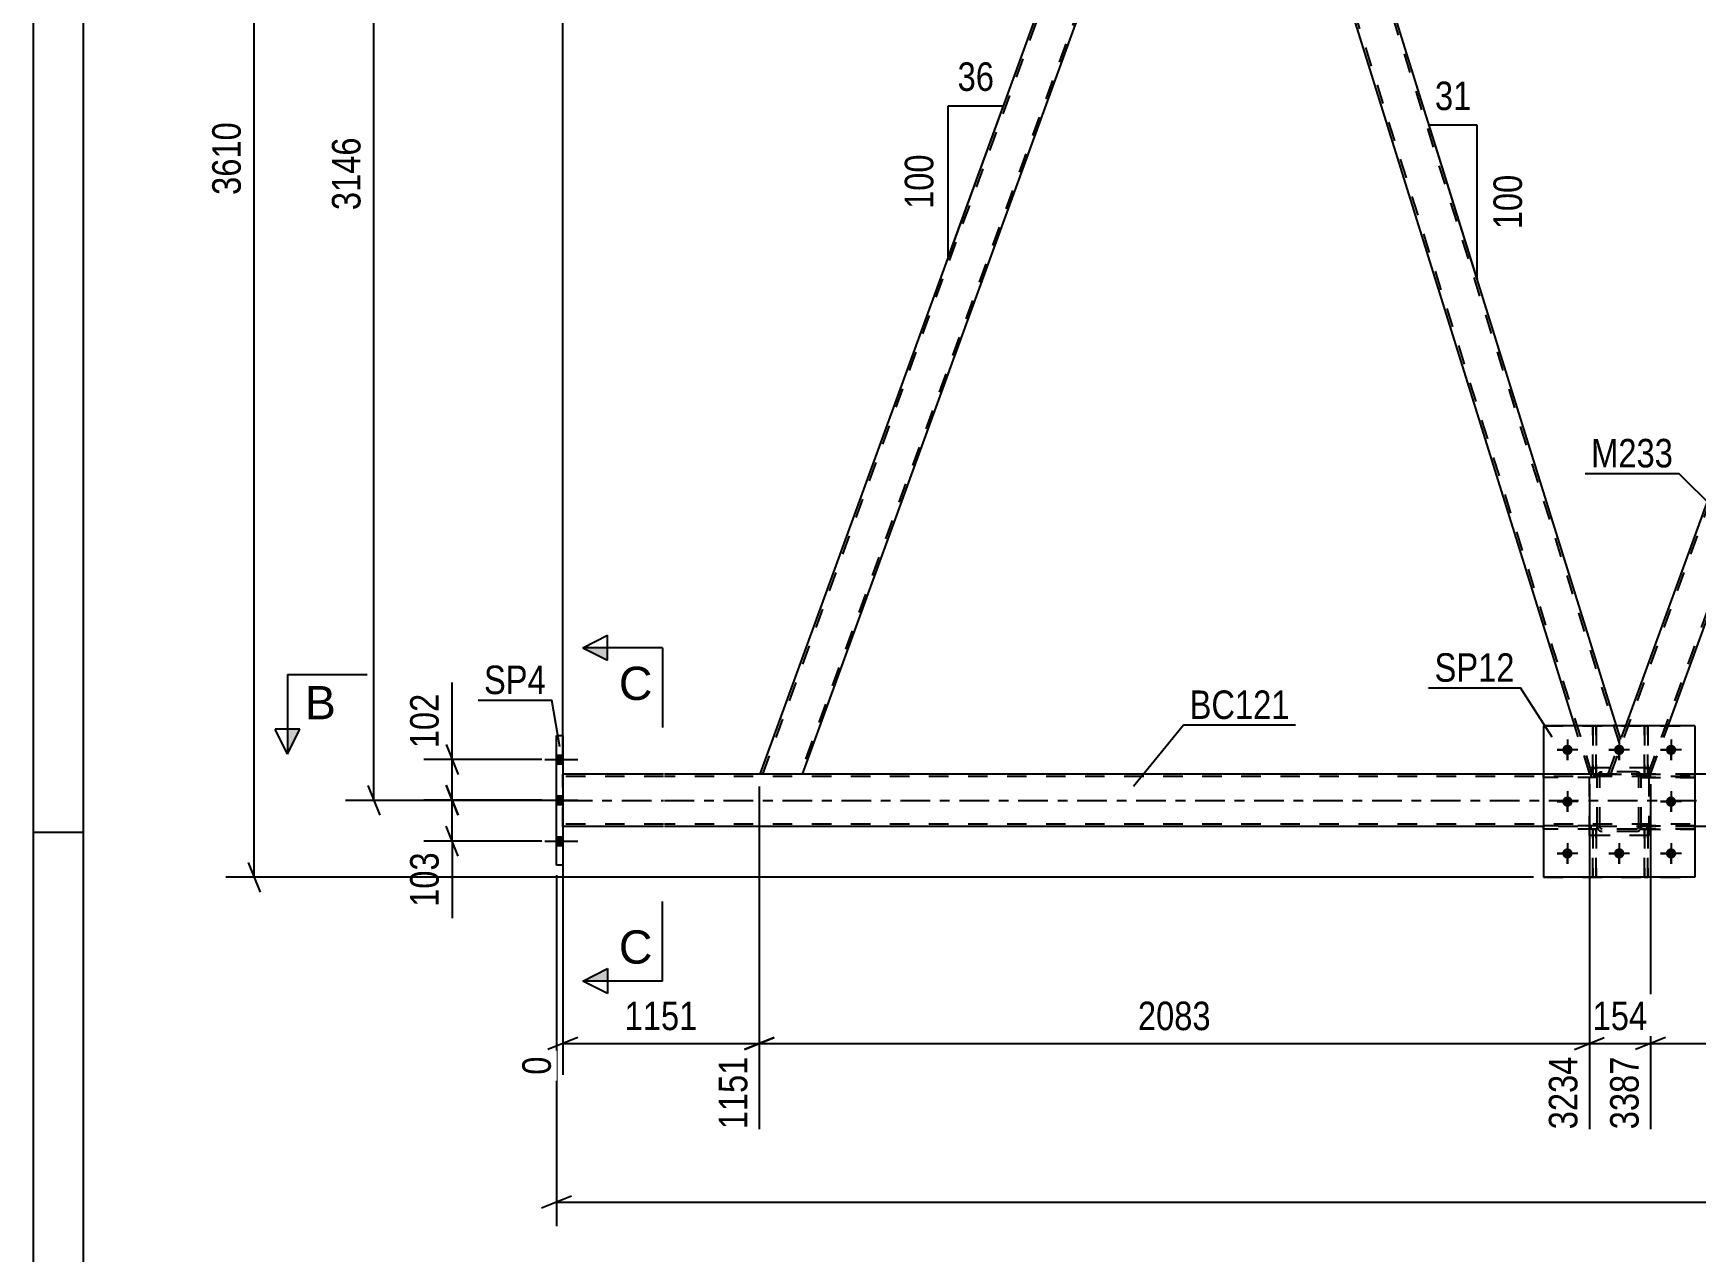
# Model space of a CAD drawing. Header units: millimetres. Extents: x 0 to 841, y 0 to 594.
# Drawn here: x 0 to 166.9, y 255.9 to 378.3 of the extents above; entities that cross this region are included whole.
import ezdxf

# ---------------------------------------------------------------- set-up
doc = ezdxf.new("R2010")
doc.units = ezdxf.units.MM
doc.linetypes.add('DXK_LINE_DOT2', pattern=[3.9198, 1.9599, -1.9599])
doc.linetypes.add('DXK_LINE_DOT3', pattern=[5.9187, 2.979, -0.9799, 0.9799, -0.9799])
doc.styles.add('Arial', font='ARIAL.TTF', dxfattribs={"height": 0.2})
doc.styles.add('Arial Narrow', font='ARIALN.TTF', dxfattribs={"height": 0.2})

# ---------------------------------------------------------------- blocks, each defined once
blk = doc.blocks.new('Unknown-275726623-1137')
at = {"color": 5, "linetype": 'Continuous'}
for p, q in [((0, 594), (0, 0)), ((5, 589), (5, 5)), ((5, 298), (0, 298))]:
    blk.add_line(p, q, dxfattribs=at)
blk = doc.blocks.new('Part-275726623-4930 - 4642')
at = {"color": 7, "linetype": 'DXK_LINE_DOT2'}
for p, q in [((157.02, 298.66), (151.62, 298.66)), ((151.62, 298.34), (151.62, 298.66)), ((157.02, 298.34), (151.62, 298.34)), ((156.42, 298.34), (156.42, 298.66)), ((157.02, 298.66), (157.02, 298.34))]:
    blk.add_line(p, q, dxfattribs=at)
blk = doc.blocks.new('Part-275726623-4710 - 4642')
at = {"color": 2, "linetype": 'Continuous'}
for p, q in [((121.21, 424.69), (119.81, 420.84)), ((158.95, 308.7), (122.8, 424.69)), ((154.76, 308.7), (119.81, 420.84))]:
    blk.add_line(p, q, dxfattribs=at)
at = {"color": 7, "linetype": 'DXK_LINE_DOT2'}
for p, q in [((121.35, 425.09), (121.21, 424.69)), ((122.67, 425.09), (121.35, 425.09)), ((159.24, 306.97), (122.42, 425.09)), ((122.8, 424.69), (122.67, 425.09)), ((156.52, 303.87), (119.94, 421.22)), ((156.27, 303.87), (154.76, 308.7)), ((158.11, 303.87), (159.37, 307.35)), ((159.37, 307.35), (158.95, 308.7)), ((156.27, 303.87), (158.11, 303.87))]:
    blk.add_line(p, q, dxfattribs=at)
blk = doc.blocks.new('Part-275726623-4715 - 4642')
at = {"color": 2, "linetype": 'Continuous'}
for p, q in [((72.98, 303.87), (116.95, 424.69)), ((77.23, 303.87), (119.81, 420.84))]:
    blk.add_line(p, q, dxfattribs=at)
at = {"color": 7, "linetype": 'DXK_LINE_DOT2'}
for p, q in [((73.23, 303.87), (117.35, 425.09)), ((121.1, 425.09), (76.98, 303.87)), ((117.1, 425.09), (116.95, 424.69)), ((121.35, 425.09), (117.1, 425.09)), ((119.81, 420.84), (121.35, 425.09)), ((77.23, 303.87), (72.98, 303.87))]:
    blk.add_line(p, q, dxfattribs=at)
blk = doc.blocks.new('Part-275726623-4720 - 4642')
at = {"color": 7, "linetype": 'DXK_LINE_DOT2'}
for p, q in [((158.37, 303.87), (202.49, 425.09)), ((162.11, 303.87), (206.23, 425.09)), ((202.08, 424.69), (202.23, 425.09)), ((206.49, 425.09), (202.23, 425.09)), ((204.94, 420.84), (206.49, 425.09)), ((158.11, 303.87), (159.87, 308.7)), ((162.37, 303.87), (164.12, 308.7)), ((162.37, 303.87), (158.11, 303.87))]:
    blk.add_line(p, q, dxfattribs=at)
at = {"color": 2, "linetype": 'Continuous'}
for p, q in [((159.87, 308.7), (202.08, 424.69)), ((164.12, 308.7), (204.94, 420.84))]:
    blk.add_line(p, q, dxfattribs=at)
blk = doc.blocks.new('Part-275726623-4751 - 4642')
at = {"color": 2, "linetype": 'Continuous'}
for p, q in [((52.52, 307.73), (53.16, 307.73)), ((52.52, 294.73), (52.52, 307.73)), ((53.16, 307.73), (53.16, 294.73)), ((53.16, 294.73), (52.52, 294.73))]:
    blk.add_line(p, q, dxfattribs=at)
blk = doc.blocks.new('Part-275726623-4704 - 4642')
at = {"color": 7, "linetype": 'DXK_LINE_DOT2'}
for p, q in [((162.22, 304.5), (156.22, 304.5)), ((156.22, 297.7), (156.22, 304.5)), ((162.22, 297.7), (162.22, 304.5)), ((162.22, 297.7), (156.22, 297.7))]:
    blk.add_line(p, q, dxfattribs=at)
blk = doc.blocks.new('Part-275726623-4705 - 4642')
at = {"color": 7, "linetype": 'DXK_LINE_DOT2'}
for p, q in [((157.02, 303.62), (157.05, 303.8)), ((157.05, 303.8), (157.02, 303.62)), ((157.27, 303.71), (157.33, 303.79)), ((157.31, 304.06), (157.5, 304.1)), ((157.5, 304.1), (157.31, 304.06)), ((157.33, 303.79), (157.4, 303.84)), ((157.4, 303.84), (157.5, 303.86)), ((160.94, 304.1), (157.5, 304.1)), ((157.5, 303.86), (160.94, 303.86)), ((160.94, 304.1), (161.12, 304.06)), ((161.12, 304.06), (160.94, 304.1)), ((160.94, 303.86), (161.03, 303.84)), ((161.03, 303.84), (161.11, 303.79)), ((161.11, 303.79), (161.16, 303.71)), ((161.38, 303.8), (161.42, 303.62)), ((161.42, 303.62), (161.38, 303.8)), ((157.02, 298.58), (157.02, 303.62)), ((157.26, 303.62), (157.27, 303.71)), ((157.26, 298.58), (157.26, 303.62)), ((161.16, 303.71), (161.18, 303.62)), ((161.18, 298.58), (161.18, 303.62)), ((161.42, 298.58), (161.42, 303.62)), ((157.05, 298.4), (157.02, 298.58)), ((157.02, 298.58), (157.05, 298.4)), ((157.27, 298.49), (157.26, 298.58)), ((157.33, 298.41), (157.27, 298.49)), ((157.5, 298.1), (157.31, 298.14)), ((157.31, 298.14), (157.5, 298.1)), ((157.4, 298.36), (157.33, 298.41)), ((157.5, 298.34), (157.4, 298.36)), ((160.94, 298.34), (157.5, 298.34)), ((160.94, 298.1), (157.5, 298.1)), ((161.03, 298.36), (160.94, 298.34)), ((161.12, 298.14), (160.94, 298.1)), ((160.94, 298.1), (161.12, 298.14)), ((161.11, 298.41), (161.03, 298.36)), ((161.16, 298.49), (161.11, 298.41)), ((161.18, 298.58), (161.16, 298.49)), ((161.42, 298.58), (161.38, 298.4)), ((161.38, 298.4), (161.42, 298.58))]:
    blk.add_line(p, q, dxfattribs=at)
at = {"color": 7, "linetype": 'DXK_LINE_DOT3'}
blk.add_line((159.22, 301.1), (159.22, 301.1), dxfattribs=at)
at = {"color": 7, "linetype": 'DXK_LINE_DOT2'}
for centre, start, end in [((157.5, 303.62), 112.5, 157.5), ((157.5, 303.62), 112.5, 157.5), ((160.94, 303.62), 22.5, 67.5), ((160.94, 303.62), 22.5, 67.5), ((157.5, 298.58), 202.5, 247.5), ((157.5, 298.58), 202.5, 247.5), ((160.94, 298.58), 292.5, 337.5), ((160.94, 298.58), 292.5, 337.5)]:
    blk.add_arc(centre, 0.48, start, end, dxfattribs=at)
blk = doc.blocks.new('Part-275726623-4922 - 4642')
at = {"color": 7, "linetype": 'DXK_LINE_DOT2'}
for p, q in [((156.57, 293.5), (156.57, 298.34)), ((156.57, 298.34), (156.89, 298.34)), ((156.57, 297.74), (156.89, 297.74)), ((156.89, 298.34), (156.89, 293.5)), ((156.89, 293.5), (156.57, 293.5))]:
    blk.add_line(p, q, dxfattribs=at)
blk = doc.blocks.new('Part-275726623-4926 - 4642')
at = {"color": 7, "linetype": 'DXK_LINE_DOT2'}
for p, q in [((157.02, 298.66), (151.62, 298.66)), ((151.62, 298.66), (151.62, 298.34)), ((157.02, 298.34), (151.62, 298.34)), ((156.42, 298.34), (156.42, 298.66)), ((157.02, 298.34), (157.02, 298.66))]:
    blk.add_line(p, q, dxfattribs=at)
blk = doc.blocks.new('Part-275726623-4772 - 4642')
at = {"color": 2, "linetype": 'Continuous'}
for p, q in [((63.28, 303.87), (53.16, 303.87)), ((151.62, 303.87), (63.38, 303.87)), ((321.88, 303.87), (166.82, 303.87)), ((63.28, 298.59), (53.16, 298.59)), ((151.62, 298.59), (63.38, 298.59)), ((321.88, 298.59), (166.82, 298.59))]:
    blk.add_line(p, q, dxfattribs=at)
at = {"color": 7, "linetype": 'DXK_LINE_DOT2'}
for p, q in [((53.16, 298.59), (53.16, 303.87)), ((166.82, 303.87), (151.62, 303.87)), ((63.28, 303.63), (53.16, 303.63)), ((726.89, 303.63), (63.38, 303.63)), ((63.28, 298.83), (53.16, 298.83)), ((726.89, 298.83), (63.38, 298.83)), ((166.82, 298.59), (151.62, 298.59))]:
    blk.add_line(p, q, dxfattribs=at)
at = {"color": 7, "linetype": 'DXK_LINE_DOT3'}
for p, q in [((53.16, 301.23), (63.28, 301.23)), ((63.38, 301.23), (726.89, 301.23))]:
    blk.add_line(p, q, dxfattribs=at)
blk = doc.blocks.new('Part-275726623-4918 - 4642')
at = {"color": 7, "linetype": 'DXK_LINE_DOT2'}
for p, q in [((157.02, 303.86), (151.62, 303.86)), ((151.62, 303.86), (151.62, 303.54)), ((156.42, 303.54), (156.42, 303.86)), ((157.02, 303.54), (157.02, 303.86)), ((157.02, 303.54), (151.62, 303.54))]:
    blk.add_line(p, q, dxfattribs=at)
blk = doc.blocks.new('Bolt-275726623-4820 - 4642')
at = {"linetype": 'Continuous'}
for points in [[(53.16, 304.89), (53.16, 305.77), (52.52, 305.77), (52.52, 304.89)], [(53.16, 304.89), (53.16, 305.77), (52.52, 305.77), (52.52, 304.89)], [(53.16, 304.89), (53.16, 305.77), (52.52, 305.77), (52.52, 304.89)], [(53.16, 300.81), (53.16, 301.69), (52.52, 301.69), (52.52, 300.81)], [(53.16, 300.81), (53.16, 301.69), (52.52, 301.69), (52.52, 300.81)], [(53.16, 296.69), (53.16, 297.57), (52.52, 297.57), (52.52, 296.69)], [(53.16, 296.69), (53.16, 297.57), (52.52, 297.57), (52.52, 296.69)], [(53.16, 296.69), (53.16, 297.57), (52.52, 297.57), (52.52, 296.69)]]:
    blk.add_hatch(color=1, dxfattribs=at).paths.add_polyline_path(points)
at = {"color": 1, "linetype": 'Continuous'}
for p, q in [((52.52, 305.77), (53.16, 305.77)), ((52.52, 305.77), (53.16, 305.77)), ((52.52, 305.77), (53.16, 305.77)), ((51.36, 305.33), (54.68, 305.33)), ((51.36, 305.33), (54.68, 305.33)), ((51.36, 305.33), (54.68, 305.33)), ((52.52, 304.89), (53.16, 304.89)), ((52.52, 304.89), (53.16, 304.89)), ((52.52, 304.89), (53.16, 304.89)), ((51.36, 301.25), (54.68, 301.25)), ((51.36, 301.25), (54.68, 301.25)), ((52.52, 301.69), (53.16, 301.69)), ((52.52, 301.69), (53.16, 301.69)), ((52.52, 300.81), (53.16, 300.81)), ((52.52, 300.81), (53.16, 300.81)), ((51.36, 297.13), (54.68, 297.13)), ((51.36, 297.13), (54.68, 297.13)), ((51.36, 297.13), (54.68, 297.13)), ((52.52, 297.57), (53.16, 297.57)), ((52.52, 297.57), (53.16, 297.57)), ((52.52, 297.57), (53.16, 297.57)), ((52.52, 296.69), (53.16, 296.69)), ((52.52, 296.69), (53.16, 296.69)), ((52.52, 296.69), (53.16, 296.69))]:
    blk.add_line(p, q, dxfattribs=at)
blk = doc.blocks.new('Bolt-275726623-4835 - 4642')
at = {"linetype": 'Continuous'}
for points in [[(154.54, 306.3, -1), (153.5, 306.3, -1)], [(159.74, 306.3, -1), (158.7, 306.3, -1)], [(164.94, 306.3, -1), (163.9, 306.3, -1)], [(154.54, 301.1, -1), (153.5, 301.1, -1)], [(164.94, 301.1, -1), (163.9, 301.1, -1)], [(154.54, 295.9, -1), (153.5, 295.9, -1)], [(159.74, 295.9, -1), (158.7, 295.9, -1)], [(164.94, 295.9, -1), (163.9, 295.9, -1)]]:
    blk.add_hatch(color=1, dxfattribs=at).paths.add_polyline_path(points)
at = {"color": 1, "linetype": 'Continuous'}
for p, q in [((154.02, 307.34), (154.02, 305.26)), ((159.22, 307.34), (159.22, 305.26)), ((164.42, 307.34), (164.42, 305.26)), ((155.06, 306.3), (152.98, 306.3)), ((160.26, 306.3), (158.18, 306.3)), ((165.46, 306.3), (163.38, 306.3)), ((154.02, 302.14), (154.02, 300.06)), ((164.42, 302.14), (164.42, 300.06)), ((155.06, 301.1), (152.98, 301.1)), ((165.46, 301.1), (163.38, 301.1)), ((155.06, 295.9), (152.98, 295.9)), ((154.02, 296.94), (154.02, 294.86)), ((160.26, 295.9), (158.18, 295.9)), ((159.22, 296.94), (159.22, 294.86)), ((165.46, 295.9), (163.38, 295.9)), ((164.42, 296.94), (164.42, 294.86))]:
    blk.add_line(p, q, dxfattribs=at)
blk = doc.blocks.new('Bolt-275726623-4836 - 4642')
at = {"color": 1, "linetype": 'Continuous'}
for p, q in [((154.02, 307.34), (154.02, 306.65)), ((159.22, 307.34), (159.22, 306.65)), ((164.42, 307.34), (164.42, 306.65)), ((152.98, 306.3), (153.67, 306.3)), ((154.02, 305.26), (154.02, 305.95)), ((155.06, 306.3), (154.36, 306.3)), ((158.18, 306.3), (158.87, 306.3)), ((159.22, 305.26), (159.22, 305.95)), ((160.26, 306.3), (159.56, 306.3)), ((163.38, 306.3), (164.07, 306.3)), ((164.42, 305.26), (164.42, 305.95)), ((165.46, 306.3), (164.76, 306.3)), ((154.02, 302.14), (154.02, 301.45)), ((164.42, 302.14), (164.42, 301.45)), ((152.98, 301.1), (153.67, 301.1)), ((154.02, 300.06), (154.02, 300.75)), ((155.06, 301.1), (154.36, 301.1)), ((163.38, 301.1), (164.07, 301.1)), ((164.42, 300.06), (164.42, 300.75)), ((165.46, 301.1), (164.76, 301.1)), ((152.98, 295.9), (153.67, 295.9)), ((154.02, 296.94), (154.02, 296.25)), ((154.02, 294.86), (154.02, 295.55)), ((155.06, 295.9), (154.36, 295.9)), ((158.18, 295.9), (158.87, 295.9)), ((159.22, 296.94), (159.22, 296.25)), ((159.22, 294.86), (159.22, 295.55)), ((160.26, 295.9), (159.56, 295.9)), ((163.38, 295.9), (164.07, 295.9)), ((164.42, 296.94), (164.42, 296.25)), ((164.42, 294.86), (164.42, 295.55)), ((165.46, 295.9), (164.76, 295.9))]:
    blk.add_line(p, q, dxfattribs=at)
blk = doc.blocks.new('Part-275726623-4855 - 4642')
at = {"color": 2, "linetype": 'Continuous'}
blk.add_line((156.89, 308.7), (156.57, 308.7), dxfattribs=at)
at = {"color": 7, "linetype": 'DXK_LINE_DOT2'}
for p, q in [((156.57, 308.7), (156.57, 303.86)), ((156.89, 303.86), (156.89, 308.7)), ((156.57, 304.46), (156.89, 304.46)), ((156.57, 303.86), (156.89, 303.86))]:
    blk.add_line(p, q, dxfattribs=at)
blk = doc.blocks.new('Part-275726623-4860 - 4642')
at = {"color": 7, "linetype": 'DXK_LINE_DOT2'}
for p, q in [((151.62, 308.7), (166.82, 308.7)), ((151.62, 308.7), (151.62, 293.5)), ((166.82, 308.7), (166.82, 293.5)), ((151.62, 293.5), (166.82, 293.5))]:
    blk.add_line(p, q, dxfattribs=at)
blk = doc.blocks.new('Part-275726623-4865 - 4642')
at = {"color": 2, "linetype": 'Continuous'}
for p, q in [((166.82, 308.7), (151.62, 308.7)), ((151.62, 308.7), (151.62, 293.5)), ((166.82, 308.7), (166.82, 293.5)), ((166.82, 293.5), (151.62, 293.5))]:
    blk.add_line(p, q, dxfattribs=at)
blk = doc.blocks.new('Part-275726623-4907 - 4642')
at = {"color": 7, "linetype": 'DXK_LINE_DOT2'}
for p, q in [((162.22, 304.5), (156.22, 304.5)), ((156.22, 297.7), (156.22, 304.5)), ((162.22, 297.7), (162.22, 304.5)), ((162.22, 297.7), (156.22, 297.7))]:
    blk.add_line(p, q, dxfattribs=at)
blk = doc.blocks.new('Part-275726623-4908 - 4642')
at = {"color": 7, "linetype": 'DXK_LINE_DOT2'}
for p, q in [((162.09, 298.34), (161.77, 298.34)), ((161.77, 298.34), (161.77, 293.5)), ((161.77, 297.74), (162.09, 297.74)), ((162.09, 293.5), (162.09, 298.34)), ((161.77, 293.5), (162.09, 293.5))]:
    blk.add_line(p, q, dxfattribs=at)
blk = doc.blocks.new('Part-275726623-4909 - 4642')
at = {"color": 7, "linetype": 'DXK_LINE_DOT2'}
for p, q in [((156.89, 298.34), (156.57, 298.34)), ((156.57, 298.34), (156.57, 293.5)), ((156.57, 297.74), (156.89, 297.74)), ((156.89, 293.5), (156.89, 298.34)), ((156.57, 293.5), (156.89, 293.5))]:
    blk.add_line(p, q, dxfattribs=at)
blk = doc.blocks.new('Part-275726623-4912 - 4642')
at = {"color": 7, "linetype": 'DXK_LINE_DOT2'}
for p, q in [((166.82, 303.86), (161.42, 303.86)), ((161.42, 303.86), (161.42, 303.54)), ((162.02, 303.54), (162.02, 303.86)), ((166.82, 303.54), (166.82, 303.86)), ((161.42, 303.54), (166.82, 303.54))]:
    blk.add_line(p, q, dxfattribs=at)
blk = doc.blocks.new('Part-275726623-4915 - 4642')
at = {"color": 7, "linetype": 'DXK_LINE_DOT2'}
for p, q in [((166.82, 298.66), (161.42, 298.66)), ((161.42, 298.66), (161.42, 298.34)), ((161.42, 298.34), (166.82, 298.34)), ((162.02, 298.34), (162.02, 298.66)), ((166.82, 298.34), (166.82, 298.66))]:
    blk.add_line(p, q, dxfattribs=at)
blk = doc.blocks.new('Part-275726623-4919 - 4642')
at = {"color": 7, "linetype": 'DXK_LINE_DOT2'}
for p, q in [((161.77, 303.86), (161.77, 308.7)), ((161.77, 308.7), (162.09, 308.7)), ((162.09, 308.7), (162.09, 303.86)), ((161.77, 304.46), (162.09, 304.46)), ((162.09, 303.86), (161.77, 303.86))]:
    blk.add_line(p, q, dxfattribs=at)
blk = doc.blocks.new('Part-275726623-4920 - 4642')
at = {"color": 7, "linetype": 'DXK_LINE_DOT2'}
for p, q in [((156.57, 303.86), (156.57, 308.7)), ((156.57, 308.7), (156.89, 308.7)), ((156.89, 308.7), (156.89, 303.86)), ((156.57, 304.46), (156.89, 304.46)), ((156.89, 303.86), (156.57, 303.86))]:
    blk.add_line(p, q, dxfattribs=at)
blk = doc.blocks.new('Part-275726623-4921 - 4642')
at = {"color": 7, "linetype": 'DXK_LINE_DOT2'}
for p, q in [((161.77, 293.5), (161.77, 298.34)), ((161.77, 298.34), (162.09, 298.34)), ((161.77, 297.74), (162.09, 297.74)), ((162.09, 298.34), (162.09, 293.5)), ((162.09, 293.5), (161.77, 293.5))]:
    blk.add_line(p, q, dxfattribs=at)
blk = doc.blocks.new('Part-275726623-4923 - 4642')
at = {"color": 7, "linetype": 'DXK_LINE_DOT2'}
for p, q in [((157.02, 303.62), (157.05, 303.8)), ((157.05, 303.8), (157.02, 303.62)), ((157.27, 303.71), (157.33, 303.79)), ((157.31, 304.06), (157.5, 304.1)), ((157.5, 304.1), (157.31, 304.06)), ((157.33, 303.79), (157.4, 303.84)), ((157.4, 303.84), (157.5, 303.86)), ((160.94, 304.1), (157.5, 304.1)), ((157.5, 303.86), (160.94, 303.86)), ((160.94, 304.1), (161.12, 304.06)), ((161.12, 304.06), (160.94, 304.1)), ((160.94, 303.86), (161.03, 303.84)), ((161.03, 303.84), (161.11, 303.79)), ((161.11, 303.79), (161.16, 303.71)), ((161.38, 303.8), (161.42, 303.62)), ((161.42, 303.62), (161.38, 303.8)), ((157.02, 298.58), (157.02, 303.62)), ((157.26, 303.62), (157.27, 303.71)), ((157.26, 298.58), (157.26, 303.62)), ((161.16, 303.71), (161.18, 303.62)), ((161.18, 298.58), (161.18, 303.62)), ((161.42, 298.58), (161.42, 303.62)), ((157.05, 298.4), (157.02, 298.58)), ((157.02, 298.58), (157.05, 298.4)), ((157.27, 298.49), (157.26, 298.58)), ((157.33, 298.41), (157.27, 298.49)), ((157.5, 298.1), (157.31, 298.14)), ((157.31, 298.14), (157.5, 298.1)), ((157.4, 298.36), (157.33, 298.41)), ((157.5, 298.34), (157.4, 298.36)), ((160.94, 298.34), (157.5, 298.34)), ((160.94, 298.1), (157.5, 298.1)), ((161.03, 298.36), (160.94, 298.34)), ((161.12, 298.14), (160.94, 298.1)), ((160.94, 298.1), (161.12, 298.14)), ((161.11, 298.41), (161.03, 298.36)), ((161.16, 298.49), (161.11, 298.41)), ((161.18, 298.58), (161.16, 298.49)), ((161.42, 298.58), (161.38, 298.4)), ((161.38, 298.4), (161.42, 298.58))]:
    blk.add_line(p, q, dxfattribs=at)
at = {"color": 7, "linetype": 'DXK_LINE_DOT3'}
blk.add_line((159.22, 301.1), (159.22, 301.1), dxfattribs=at)
at = {"color": 7, "linetype": 'DXK_LINE_DOT2'}
for centre, start, end in [((157.5, 303.62), 112.5, 157.5), ((157.5, 303.62), 112.5, 157.5), ((160.94, 303.62), 22.5, 67.5), ((160.94, 303.62), 22.5, 67.5), ((157.5, 298.58), 202.5, 247.5), ((157.5, 298.58), 202.5, 247.5), ((160.94, 298.58), 292.5, 337.5), ((160.94, 298.58), 292.5, 337.5)]:
    blk.add_arc(centre, 0.48, start, end, dxfattribs=at)
blk = doc.blocks.new('Part-275726623-4927 - 4642')
at = {"color": 7, "linetype": 'DXK_LINE_DOT2'}
for p, q in [((161.42, 303.54), (161.42, 303.86)), ((161.42, 303.86), (166.82, 303.86)), ((162.02, 303.54), (162.02, 303.86)), ((166.82, 303.86), (166.82, 303.54)), ((166.82, 303.54), (161.42, 303.54))]:
    blk.add_line(p, q, dxfattribs=at)
blk = doc.blocks.new('Part-275726623-4928 - 4642')
at = {"color": 7, "linetype": 'DXK_LINE_DOT2'}
for p, q in [((161.42, 298.34), (161.42, 298.66)), ((161.42, 298.66), (166.82, 298.66)), ((166.82, 298.34), (161.42, 298.34)), ((162.02, 298.34), (162.02, 298.66)), ((166.82, 298.66), (166.82, 298.34))]:
    blk.add_line(p, q, dxfattribs=at)
blk = doc.blocks.new('Part-275726623-4929 - 4642')
at = {"color": 7, "linetype": 'DXK_LINE_DOT2'}
for p, q in [((157.02, 303.86), (151.62, 303.86)), ((151.62, 303.54), (151.62, 303.86)), ((156.42, 303.54), (156.42, 303.86)), ((157.02, 303.86), (157.02, 303.54)), ((157.02, 303.54), (151.62, 303.54))]:
    blk.add_line(p, q, dxfattribs=at)
blk = doc.blocks.new('Part-275726623-4931 - 4642')
at = {"color": 2, "linetype": 'Continuous'}
blk.add_line((162.09, 308.7), (161.77, 308.7), dxfattribs=at)
at = {"color": 7, "linetype": 'DXK_LINE_DOT2'}
for p, q in [((161.77, 308.7), (161.77, 303.86)), ((162.09, 303.86), (162.09, 308.7)), ((161.77, 304.46), (162.09, 304.46)), ((161.77, 303.86), (162.09, 303.86))]:
    blk.add_line(p, q, dxfattribs=at)
blk = doc.blocks.new('StraightDimension-275726623-5878 - 4642')
at = {"color": 7, "linetype": 'Continuous'}
for p, q in [((162.37, 302.87), (162.37, 268.19)), ((241.4, 302.87), (241.4, 268.19)), ((163.87, 277.4), (160.87, 276.2)), ((239.9, 276.2), (242.9, 277.4)), ((162.37, 276.8), (241.4, 276.8))]:
    blk.add_line(p, q, dxfattribs=at)
at = {"color": 0}
blk.add_wipeout([(206.14, 277.55), (206.14, 281.75), (197.63, 281.75), (197.63, 277.55)], dxfattribs=at)
at = {"color": 0, "linetype": 'Continuous'}
blk.add_wipeout([(240.8, 276.1), (236.6, 276.1), (236.6, 267.59), (240.8, 267.59)], dxfattribs=at)
at = {"color": 3, "style": 'Arial Narrow'}
blk.add_text('1976', height=2.863, dxfattribs=at).set_placement((198.23, 278.15))
at = {"color": 3, "linetype": 'Continuous', "style": 'Arial Narrow'}
blk.add_text('5363', height=2.863, rotation=90.0002, dxfattribs=at).set_placement((240.2, 268.19))
blk = doc.blocks.new('StraightDimension-275726623-22740 - 4642')
at = {"color": 7, "linetype": 'Continuous'}
for p, q in [((41.45, 302.75), (42.65, 299.75)), ((51.05, 301.25), (39.2, 301.25)), ((42.05, 297.13), (42.05, 301.25)), ((51.05, 297.13), (39.2, 297.13)), ((42.65, 295.63), (41.45, 298.63))]:
    blk.add_line(p, q, dxfattribs=at)
at = {"color": 0}
blk.add_wipeout([(41.3, 296.61), (37.1, 296.61), (37.1, 289.93), (41.3, 289.93)], dxfattribs=at)
at = {"color": 7, "linetype": 'Continuous'}
blk.add_line((42.05, 297.13), (42.05, 289.4), dxfattribs=at)
blk.add_line((42.05, 297.13), (42.05, 289.4), dxfattribs=at)
at = {"color": 3, "style": 'Arial Narrow'}
blk.add_text('103', height=2.863, rotation=90.0002, dxfattribs=at).set_placement((40.7, 290.53))
blk = doc.blocks.new('StraightDimension-275726623-5902 - 4642')
at = {"color": 7, "linetype": 'Continuous'}
for p, q in [((156.22, 302.86), (156.22, 268.19)), ((162.37, 302.87), (162.37, 268.19)), ((154.72, 276.2), (157.72, 277.4)), ((163.87, 277.4), (160.87, 276.2)), ((156.22, 276.8), (162.37, 276.8))]:
    blk.add_line(p, q, dxfattribs=at)
at = {"color": 0}
blk.add_wipeout([(162.63, 277.55), (162.63, 281.75), (155.95, 281.75), (155.95, 277.55)], dxfattribs=at)
at = {"color": 0, "linetype": 'Continuous'}
blk.add_wipeout([(161.77, 276.1), (157.57, 276.1), (157.57, 267.59), (161.77, 267.59)], dxfattribs=at)
at = {"color": 3, "style": 'Arial Narrow'}
blk.add_text('154', height=2.863, dxfattribs=at).set_placement((156.55, 278.15))
at = {"color": 3, "linetype": 'Continuous', "style": 'Arial Narrow'}
blk.add_text('3387', height=2.863, rotation=90.0002, dxfattribs=at).set_placement((161.17, 268.19))
blk = doc.blocks.new('StraightDimension-275726623-22739 - 4642')
at = {"color": 7, "linetype": 'Continuous'}
for p, q in [((41.45, 306.83), (42.65, 303.83)), ((51.05, 305.33), (39.2, 305.33)), ((42.05, 301.25), (42.05, 305.33)), ((42.65, 299.75), (41.45, 302.75)), ((51.05, 301.25), (39.2, 301.25))]:
    blk.add_line(p, q, dxfattribs=at)
at = {"color": 0}
blk.add_wipeout([(41.3, 312.54), (37.1, 312.54), (37.1, 305.86), (41.3, 305.86)], dxfattribs=at)
at = {"color": 7, "linetype": 'Continuous'}
blk.add_line((42.05, 305.33), (42.05, 313.07), dxfattribs=at)
blk.add_line((42.05, 305.33), (42.05, 313.07), dxfattribs=at)
at = {"color": 3, "style": 'Arial Narrow'}
blk.add_text('102', height=2.863, rotation=90.0002, dxfattribs=at).set_placement((40.7, 306.46))
blk = doc.blocks.new('AngleDimension-275726623-22124 - 4642')
at = {"color": 7, "linetype": 'Continuous'}
for p, q in [((144.96, 369.06), (140.14, 369.06)), ((144.96, 353.6), (140.14, 369.06)), ((144.96, 353.6), (144.96, 369.06)), ((144.88, 353.84), (144.96, 353.6))]:
    blk.add_line(p, q, dxfattribs=at)
at = {"color": 0}
for points in [[(144.97, 369.96), (144.97, 374.16), (140.12, 374.16), (140.12, 369.96)], [(150.06, 364.67), (145.86, 364.67), (145.86, 357.99), (150.06, 357.99)]]:
    blk.add_wipeout(points, dxfattribs=at)
at = {"color": 3, "style": 'Arial Narrow'}
blk.add_text('31', height=2.863, dxfattribs=at).set_placement((140.72, 370.56))
blk.add_text('100', height=2.863, rotation=90.0002, dxfattribs=at).set_placement((149.46, 358.59))
blk = doc.blocks.new('StraightDimension-275726623-4937 - 4642')
at = {"color": 7, "linetype": 'Continuous'}
for p, q in [((52.52, 293.73), (52.52, 258.46)), ((54.02, 261.46), (51.02, 260.26)), ((52.52, 260.86), (783.33, 260.86))]:
    blk.add_line(p, q, dxfattribs=at)
blk = doc.blocks.new('StraightDimension-275726623-5078 - 4642')
at = {"color": 7, "linetype": 'Continuous'}
for p, q in [((34.8, 425.59), (33.6, 428.59)), ((83.99, 427.09), (31.35, 427.09)), ((34.2, 301.23), (34.2, 427.09)), ((33.6, 302.73), (34.8, 299.73)), ((51.52, 301.23), (31.35, 301.23))]:
    blk.add_line(p, q, dxfattribs=at)
at = {"color": 0}
blk.add_wipeout([(33.45, 368.42), (29.25, 368.42), (29.25, 359.91), (33.45, 359.91)], dxfattribs=at)
at = {"color": 3, "style": 'Arial Narrow'}
blk.add_text('3146', height=2.863, rotation=90.0002, dxfattribs=at).set_placement((32.85, 360.51))
blk = doc.blocks.new('StraightDimension-275726623-5083 - 4642')
at = {"color": 7, "linetype": 'Continuous'}
for p, q in [((22.78, 436.39), (21.58, 439.39)), ((94.45, 437.89), (19.33, 437.89)), ((22.18, 293.5), (22.18, 437.89)), ((21.58, 295), (22.78, 292)), ((150.62, 293.5), (19.33, 293.5))]:
    blk.add_line(p, q, dxfattribs=at)
at = {"color": 0}
blk.add_wipeout([(21.43, 369.95), (17.23, 369.95), (17.23, 361.44), (21.43, 361.44)], dxfattribs=at)
at = {"color": 3, "style": 'Arial Narrow'}
blk.add_text('3610', height=2.863, rotation=90.0002, dxfattribs=at).set_placement((20.83, 362.04))
blk = doc.blocks.new('StraightDimension-275726623-5556 - 4642')
at = {"color": 7, "linetype": 'Continuous'}
for p, q in [((85.63, 424.09), (85.63, 380.39)), ((53.16, 304.87), (53.16, 385.64)), ((54.66, 383.39), (51.66, 382.19)), ((53.16, 382.79), (85.63, 382.79)), ((84.13, 382.19), (87.13, 383.39))]:
    blk.add_line(p, q, dxfattribs=at)
at = {"color": 0}
blk.add_wipeout([(73.65, 383.54), (73.65, 387.74), (65.14, 387.74), (65.14, 383.54)], dxfattribs=at)
at = {"color": 3, "style": 'Arial Narrow'}
blk.add_text('1469', height=2.863, dxfattribs=at).set_placement((65.74, 384.14))
blk = doc.blocks.new('StraightDimension-275726623-5926 - 4642')
at = {"color": 7, "linetype": 'Continuous'}
for p, q in [((72.89, 302.63), (72.89, 268.19)), ((156.22, 302.86), (156.22, 268.19)), ((74.39, 277.4), (71.39, 276.2)), ((154.72, 276.2), (157.72, 277.4)), ((72.89, 276.8), (156.22, 276.8))]:
    blk.add_line(p, q, dxfattribs=at)
at = {"color": 0}
blk.add_wipeout([(118.81, 277.55), (118.81, 281.75), (110.3, 281.75), (110.3, 277.55)], dxfattribs=at)
at = {"color": 0, "linetype": 'Continuous'}
blk.add_wipeout([(155.62, 276.1), (151.42, 276.1), (151.42, 267.59), (155.62, 267.59)], dxfattribs=at)
at = {"color": 3, "style": 'Arial Narrow'}
blk.add_text('2083', height=2.863, dxfattribs=at).set_placement((110.9, 278.15))
at = {"color": 3, "linetype": 'Continuous', "style": 'Arial Narrow'}
blk.add_text('3234', height=2.863, rotation=90.0002, dxfattribs=at).set_placement((155.02, 268.19))
blk = doc.blocks.new('StraightDimension-275726623-5952 - 4642')
at = {"color": 7, "linetype": 'Continuous'}
for p, q in [((72.89, 302.63), (72.89, 268.19)), ((53.16, 297.59), (53.16, 273.67)), ((54.66, 277.4), (51.66, 276.2)), ((71.39, 276.2), (74.39, 277.4)), ((53.16, 276.8), (72.89, 276.8))]:
    blk.add_line(p, q, dxfattribs=at)
at = {"color": 0}
blk.add_wipeout([(67.28, 277.55), (67.28, 281.75), (58.77, 281.75), (58.77, 277.55)], dxfattribs=at)
at = {"color": 0, "linetype": 'Continuous'}
for points in [[(52.56, 276.1), (48.36, 276.1), (48.36, 273.07), (52.56, 273.07)], [(72.29, 276.1), (68.09, 276.1), (68.09, 267.59), (72.29, 267.59)]]:
    blk.add_wipeout(points, dxfattribs=at)
at = {"color": 3, "style": 'Arial Narrow'}
blk.add_text('1151', height=2.863, dxfattribs=at).set_placement((59.37, 278.15))
at = {"color": 3, "linetype": 'Continuous', "style": 'Arial Narrow'}
for s, height, p in [('0', 2.86, (51.96, 273.67)), ('1151', 2.863, (71.69, 268.19))]:
    blk.add_text(s, height=height, rotation=90.0002, dxfattribs=at).set_placement(p)
blk = doc.blocks.new('AngleDimension-275726623-22110 - 4642')
at = {"color": 7, "linetype": 'Continuous'}
for p, q in [((91.86, 370.99), (97.4, 370.99)), ((91.86, 355.76), (97.4, 370.99)), ((91.86, 355.76), (91.86, 370.99)), ((92.38, 357.19), (97.4, 370.99))]:
    blk.add_line(p, q, dxfattribs=at)
at = {"color": 0}
for points in [[(97.06, 371.89), (97.06, 376.09), (92.2, 376.09), (92.2, 371.89)], [(90.96, 366.72), (86.76, 366.72), (86.76, 360.03), (90.96, 360.03)]]:
    blk.add_wipeout(points, dxfattribs=at)
at = {"color": 3, "style": 'Arial Narrow'}
blk.add_text('36', height=2.863, dxfattribs=at).set_placement((92.8, 372.49))
blk.add_text('100', height=2.863, rotation=90.0002, dxfattribs=at).set_placement((90.36, 360.63))
blk = doc.blocks.new('SectionMark-275726623-5998 - 4642')
at = {"linetype": 'Continuous'}
for points in [[(57.66, 316.56), (57.66, 315.31), (55.16, 316.56)], [(57.66, 284.33), (57.66, 283.08), (55.16, 283.08)]]:
    blk.add_hatch(color=6, dxfattribs=at).paths.add_polyline_path(points)
at = {"color": 6, "linetype": 'Continuous'}
for p, q in [((55.16, 316.56), (57.66, 317.81)), ((57.66, 315.31), (57.66, 317.81)), ((63.16, 316.56), (55.16, 316.56)), ((55.16, 316.56), (57.66, 315.31)), ((63.16, 316.56), (63.16, 308.56)), ((63.16, 283.08), (63.16, 291.08)), ((55.16, 283.08), (57.66, 284.33)), ((57.66, 284.33), (57.66, 281.83)), ((63.16, 283.08), (55.16, 283.08)), ((57.66, 281.83), (55.16, 283.08))]:
    blk.add_line(p, q, dxfattribs=at)
at = {"color": 0, "linetype": 'Continuous'}
for points in [[(62.16, 311.31), (62.16, 314.81), (58.79, 314.81), (58.79, 311.31)], [(62.16, 284.83), (62.16, 288.33), (58.79, 288.33), (58.79, 284.83)]]:
    blk.add_wipeout(points, dxfattribs=at)
at = {"color": 3, "linetype": 'Continuous', "style": 'Arial'}
for p in [(58.79, 311.31), (58.79, 284.83)]:
    blk.add_text('C', height=3.34, dxfattribs=at).set_placement(p)
blk = doc.blocks.new('Mark-275726623-4768 - 4642')
at = {"color": 0}
blk.add_wipeout([(126.13, 309.4), (126.13, 312.4), (116.09, 312.4), (116.09, 309.4)], dxfattribs=at)
blk.add_wipeout([(126.13, 309.4), (126.13, 312.4), (116.09, 312.4), (116.09, 309.4)], dxfattribs=at)
at = {"color": 30, "linetype": 'Continuous'}
for p, q in [((110.45, 302.64), (115.49, 308.8)), ((115.49, 308.8), (126.73, 308.8))]:
    blk.add_line(p, q, dxfattribs=at)
at = {"color": 3, "style": 'Arial Narrow'}
blk.add_text('BC121', height=2.863, dxfattribs=at).set_placement((116.09, 309.4))
blk = doc.blocks.new('Mark-275726623-4747 - 4642')
at = {"color": 0}
blk.add_wipeout([(51.46, 311.9), (51.46, 314.9), (45.25, 314.9), (45.25, 311.9)], dxfattribs=at)
blk.add_wipeout([(51.46, 311.9), (51.46, 314.9), (45.25, 314.9), (45.25, 311.9)], dxfattribs=at)
at = {"color": 30, "linetype": 'Continuous'}
for p in [(44.65, 311.3), (52.87, 306.6)]:
    blk.add_line(p, (52.06, 311.3), dxfattribs=at)
at = {"color": 3, "style": 'Arial Narrow'}
blk.add_text('SP4', height=2.863, dxfattribs=at).set_placement((45.25, 311.9))
blk = doc.blocks.new('SectionMark-275726623-6000 - 4642')
at = {"linetype": 'Continuous'}
blk.add_hatch(color=6, dxfattribs=at).paths.add_polyline_path([(25.52, 308.37), (26.77, 308.37), (25.52, 305.87)])
at = {"color": 6, "linetype": 'Continuous'}
for p, q in [((25.52, 313.87), (33.52, 313.87)), ((25.52, 313.87), (25.52, 305.87)), ((25.52, 305.87), (24.27, 308.37)), ((26.77, 308.37), (24.27, 308.37)), ((25.52, 305.87), (26.77, 308.37))]:
    blk.add_line(p, q, dxfattribs=at)
at = {"color": 0, "linetype": 'Continuous'}
blk.add_wipeout([(30.38, 309.37), (30.38, 312.87), (27.27, 312.87), (27.27, 309.37)], dxfattribs=at)
at = {"color": 3, "linetype": 'Continuous', "style": 'Arial'}
blk.add_text('B', height=3.34, dxfattribs=at).set_placement((27.27, 309.37))
blk = doc.blocks.new('Mark-275726623-4861 - 4642')
at = {"color": 0}
blk.add_wipeout([(148.72, 313.14), (148.72, 316.14), (140.68, 316.14), (140.68, 313.14)], dxfattribs=at)
blk.add_wipeout([(148.72, 313.14), (148.72, 316.14), (140.68, 316.14), (140.68, 313.14)], dxfattribs=at)
at = {"color": 30, "linetype": 'Continuous'}
for p in [(140.08, 312.54), (152.5, 307.58)]:
    blk.add_line(p, (149.32, 312.54), dxfattribs=at)
at = {"color": 3, "style": 'Arial Narrow'}
blk.add_text('SP12', height=2.863, dxfattribs=at).set_placement((140.68, 313.14))
blk = doc.blocks.new('Mark-275726623-21442 - 4642')
at = {"color": 0}
blk.add_wipeout([(164.62, 334.67), (164.62, 337.67), (156.4, 337.67), (156.4, 334.67)], dxfattribs=at)
blk.add_wipeout([(164.62, 334.67), (164.62, 337.67), (156.4, 337.67), (156.4, 334.67)], dxfattribs=at)
at = {"color": 30, "linetype": 'Continuous'}
for p in [(155.8, 334.07), (168.76, 330.53)]:
    blk.add_line(p, (165.22, 334.07), dxfattribs=at)
at = {"color": 3, "style": 'Arial Narrow'}
blk.add_text('M233', height=2.863, dxfattribs=at).set_placement((156.4, 334.67))

msp = doc.modelspace()

# ---------------------------------------------------------------- block references
for name in ['Unknown-275726623-1137', 'Part-275726623-4715 - 4642', 'Part-275726623-4710 - 4642', 'Part-275726623-4720 - 4642', 'Part-275726623-4751 - 4642', 'Part-275726623-4860 - 4642', 'Part-275726623-4865 - 4642', 'Bolt-275726623-4835 - 4642', 'Bolt-275726623-4836 - 4642', 'Part-275726623-4855 - 4642', 'Part-275726623-4920 - 4642', 'Part-275726623-4919 - 4642', 'Part-275726623-4931 - 4642', 'Bolt-275726623-4820 - 4642', 'Part-275726623-4772 - 4642', 'Part-275726623-4918 - 4642', 'Part-275726623-4929 - 4642', 'Part-275726623-4704 - 4642', 'Part-275726623-4907 - 4642', 'Part-275726623-4705 - 4642', 'Part-275726623-4923 - 4642', 'Part-275726623-4912 - 4642', 'Part-275726623-4927 - 4642', 'Part-275726623-4930 - 4642', 'Part-275726623-4926 - 4642', 'Part-275726623-4922 - 4642', 'Part-275726623-4909 - 4642', 'Part-275726623-4915 - 4642', 'Part-275726623-4928 - 4642', 'Part-275726623-4908 - 4642', 'Part-275726623-4921 - 4642']:
    msp.add_blockref(name, (0, 0))

# ---------------------------------------------------------------- next in the draw order: block references
for name in ['AngleDimension-275726623-22124 - 4642', 'StraightDimension-275726623-22740 - 4642', 'StraightDimension-275726623-5878 - 4642']:
    msp.add_blockref(name, (0, 0))

# ---------------------------------------------------------------- next in the draw order: block references
for name in ['StraightDimension-275726623-22739 - 4642', 'StraightDimension-275726623-5902 - 4642']:
    msp.add_blockref(name, (0, 0))

# ---------------------------------------------------------------- next in the draw order: block references
msp.add_blockref('StraightDimension-275726623-4937 - 4642', (0, 0))

# ---------------------------------------------------------------- next in the draw order: block references
for name in ['StraightDimension-275726623-5078 - 4642', 'Mark-275726623-21442 - 4642']:
    msp.add_blockref(name, (0, 0))

# ---------------------------------------------------------------- next in the draw order: block references
msp.add_blockref('StraightDimension-275726623-5083 - 4642', (0, 0))

# ---------------------------------------------------------------- next in the draw order: block references
for name in ['StraightDimension-275726623-5556 - 4642', 'StraightDimension-275726623-5926 - 4642']:
    msp.add_blockref(name, (0, 0))

# ---------------------------------------------------------------- next in the draw order: block references
for name in ['AngleDimension-275726623-22110 - 4642', 'Mark-275726623-4747 - 4642', 'Mark-275726623-4768 - 4642', 'StraightDimension-275726623-5952 - 4642']:
    msp.add_blockref(name, (0, 0))

# ---------------------------------------------------------------- next in the draw order: block references
msp.add_blockref('SectionMark-275726623-5998 - 4642', (0, 0))

# ---------------------------------------------------------------- next in the draw order: block references
msp.add_blockref('SectionMark-275726623-6000 - 4642', (0, 0))

# ---------------------------------------------------------------- next in the draw order: block references
msp.add_blockref('Mark-275726623-4861 - 4642', (0, 0))

doc.saveas('drawing.dxf')
